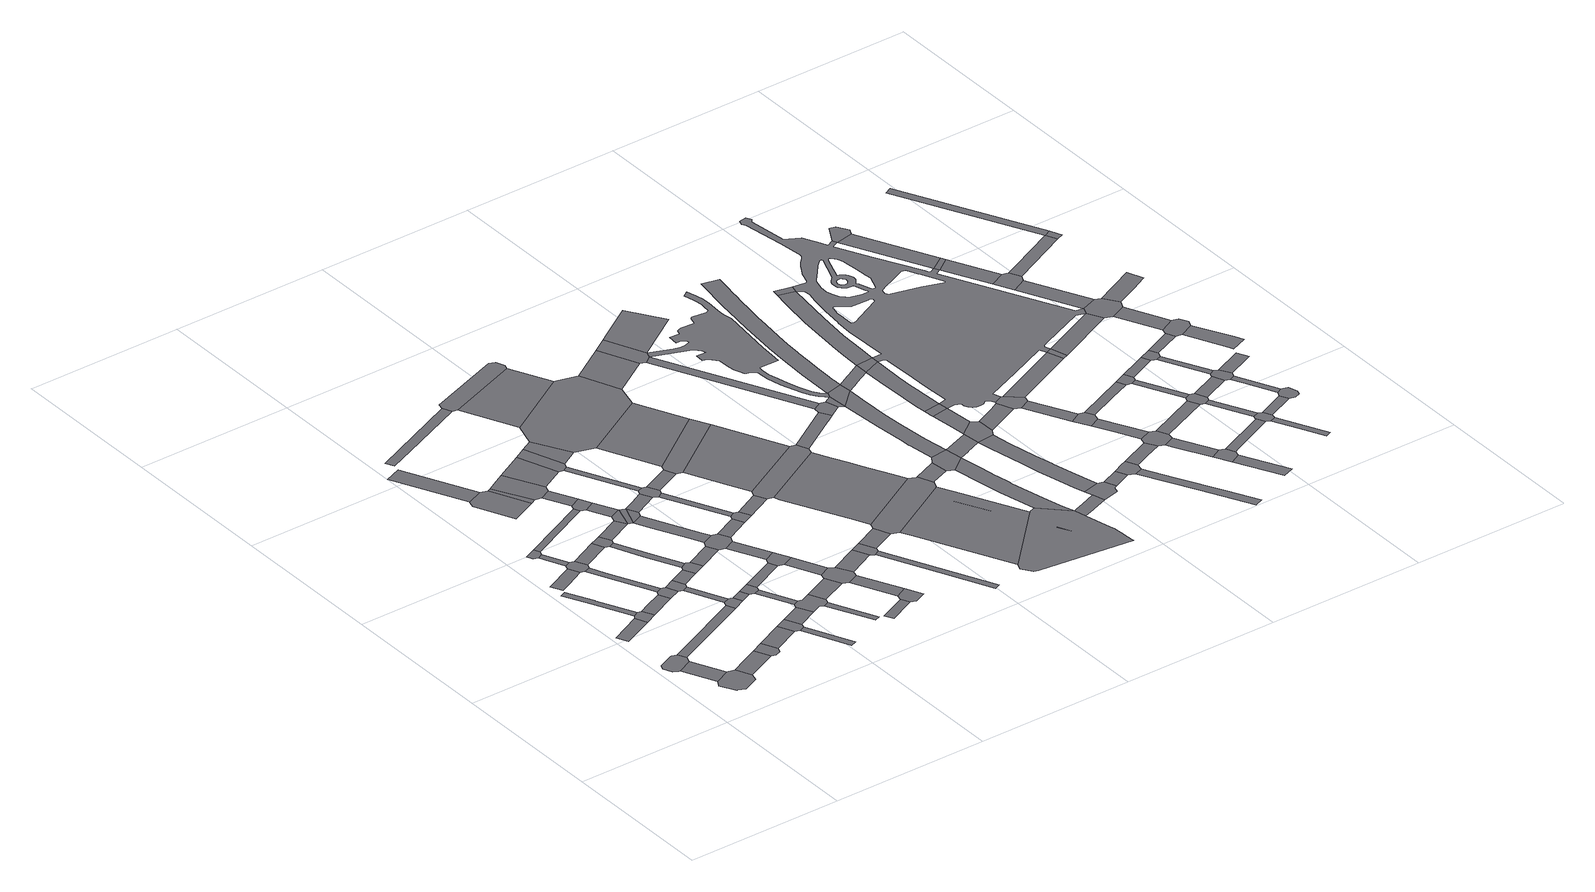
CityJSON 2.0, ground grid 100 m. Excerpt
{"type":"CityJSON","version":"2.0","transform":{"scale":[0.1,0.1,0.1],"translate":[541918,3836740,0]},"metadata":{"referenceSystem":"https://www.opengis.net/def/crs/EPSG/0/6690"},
"CityObjects":{
"road1":{"type":"Road","geometry":[{"type":"MultiSurface","lod":"1","boundaries":[[[0,1,2,3,4,5,6,7,8,9,10,11]]]}]},
"road2":{"type":"Road","attributes":{"RoadStructureAttribute.sectionType":"1"},"geometry":[{"type":"MultiSurface","lod":"1","boundaries":[[[8,7,12,13]]]}]},
"road3":{"type":"Road","geometry":[{"type":"MultiSurface","lod":"1","boundaries":[[[13,12,14,15,16,17,18,19,20,21,22,23]]]}]},
"road4":{"type":"Road","attributes":{"RoadStructureAttribute.sectionType":"1"},"geometry":[{"type":"MultiSurface","lod":"1","boundaries":[[[24,25,26,27]]]}]},
"road5":{"type":"Road","attributes":{"RoadStructureAttribute.sectionType":"1"},"geometry":[{"type":"MultiSurface","lod":"1","boundaries":[[[28,29,30,31,32,33,34]]]}]},
"road6":{"type":"Road","attributes":{"RoadStructureAttribute.sectionType":"1"},"geometry":[{"type":"MultiSurface","lod":"1","boundaries":[[[35,36,23,22,37]]]}]},
"road7":{"type":"Road","geometry":[{"type":"MultiSurface","lod":"1","boundaries":[[[34,33,38,39,24,27,40,41]]]}]},
"road8":{"type":"Road","attributes":{"RoadStructureAttribute.sectionType":"1"},"geometry":[{"type":"MultiSurface","lod":"1","boundaries":[[[42,43,44,45,46]]]}]},
"road9":{"type":"Road","attributes":{"RoadStructureAttribute.sectionType":"1"},"geometry":[{"type":"MultiSurface","lod":"1","boundaries":[[[47,48,11,10,49]]]}]},
"road10":{"type":"Road","geometry":[{"type":"MultiSurface","lod":"1","boundaries":[[[50,35,37,51,52,53,54]]]}]},
"road11":{"type":"Road","attributes":{"RoadStructureAttribute.sectionType":"1"},"geometry":[{"type":"MultiSurface","lod":"1","boundaries":[[[55,56,41,40,57]]]}]},
"road12":{"type":"Road","geometry":[{"type":"MultiSurface","lod":"1","boundaries":[[[58,59,60,61,62,63]]]}]},
"road13":{"type":"Road","attributes":{"RoadStructureAttribute.sectionType":"1"},"geometry":[{"type":"MultiSurface","lod":"1","boundaries":[[[62,61,64,65,66]]]}]},
"road14":{"type":"Road","geometry":[{"type":"MultiSurface","lod":"1","boundaries":[[[66,65,42,46,67,68,69,70]]]}]},
"road15":{"type":"Road","attributes":{"RoadStructureAttribute.sectionType":"1"},"geometry":[{"type":"MultiSurface","lod":"1","boundaries":[[[71,68,67,72,73,74]]]}]},
"road16":{"type":"Road","attributes":{"RoadStructureAttribute.sectionType":"1"},"geometry":[{"type":"MultiSurface","lod":"1","boundaries":[[[75,50,54,76]]]}]},
"road17":{"type":"Road","geometry":[{"type":"MultiSurface","lod":"1","boundaries":[[[74,73,77,78,55,57,79,80]]]}]},
"road18":{"type":"Road","attributes":{"RoadStructureAttribute.sectionType":"1"},"geometry":[{"type":"MultiSurface","lod":"1","boundaries":[[[81,70,69,82]]]}]},
"road19":{"type":"Road","geometry":[{"type":"MultiSurface","lod":"1","boundaries":[[[83,80,79,84,85,86,87]]]}]},
"road20":{"type":"Road","attributes":{"RoadStructureAttribute.sectionType":"1"},"geometry":[{"type":"MultiSurface","lod":"1","boundaries":[[[85,84,88,89]]]}]},
"road21":{"type":"Road","attributes":{"RoadStructureAttribute.sectionType":"1"},"geometry":[{"type":"MultiSurface","lod":"1","boundaries":[[[90,91,92,93]]]}]},
"road22":{"type":"Road","geometry":[{"type":"MultiSurface","lod":"1","boundaries":[[[94,75,76,95,96,97]]]}]},
"road23":{"type":"Road","geometry":[{"type":"MultiSurface","lod":"1","boundaries":[[[89,88,47,49,98,99]]]}]},
"road24":{"type":"Road","attributes":{"RoadStructureAttribute.sectionType":"1"},"geometry":[{"type":"MultiSurface","lod":"1","boundaries":[[[100,58,63,101,102,103]]]}]},
"road25":{"type":"Road","attributes":{"RoadStructureAttribute.sectionType":"1"},"geometry":[{"type":"MultiSurface","lod":"1","boundaries":[[[96,95,104,105]]]}]},
"road26":{"type":"Road","attributes":{"RoadStructureAttribute.sectionType":"1"},"geometry":[{"type":"MultiSurface","lod":"1","boundaries":[[[106,107,83,87,108,109]]]}]},
"road27":{"type":"Road","geometry":[{"type":"MultiSurface","lod":"1","boundaries":[[[110,93,92,111,112,113,114,115]]]}]},
"road28":{"type":"Road","geometry":[{"type":"MultiSurface","lod":"1","boundaries":[[[116,117,81,82,118,119,120]]]}]},
"road29":{"type":"Road","attributes":{"RoadStructureAttribute.sectionType":"1"},"geometry":[{"type":"MultiSurface","lod":"1","boundaries":[[[121,99,98,122]]]}]},
"road30":{"type":"Road","attributes":{"RoadStructureAttribute.sectionType":"1"},"geometry":[{"type":"MultiSurface","lod":"1","boundaries":[[[123,94,97,124]]]}]},
"road31":{"type":"Road","attributes":{"RoadStructureAttribute.sectionType":"1"},"geometry":[{"type":"MultiSurface","lod":"1","boundaries":[[[125,119,118,126,127,128]]]}]},
"road32":{"type":"Road","geometry":[{"type":"MultiSurface","lod":"1","boundaries":[[[129,128,127,130,106,109,131,132]]]}]},
"road33":{"type":"Road","geometry":[{"type":"MultiSurface","lod":"1","boundaries":[[[133,121,122,134,135,136]]]}]},
"road34":{"type":"Road","attributes":{"RoadStructureAttribute.sectionType":"1"},"geometry":[{"type":"MultiSurface","lod":"1","boundaries":[[[137,115,114,138]]]}]},
"road35":{"type":"Road","attributes":{"RoadStructureAttribute.sectionType":"1"},"geometry":[{"type":"MultiSurface","lod":"1","boundaries":[[[135,134,139,140]]]}]},
"road36":{"type":"Road","attributes":{"RoadStructureAttribute.sectionType":"1"},"geometry":[{"type":"MultiSurface","lod":"1","boundaries":[[[141,116,120,142]]]}]},
"road37":{"type":"Road","geometry":[{"type":"MultiSurface","lod":"1","boundaries":[[[143,144,137,138,145,146,147]]]}]},
"road38":{"type":"Road","geometry":[{"type":"MultiSurface","lod":"1","boundaries":[[[148,149,140,139,123,124,150,151,152,153]]]}]},
"road39":{"type":"Road","attributes":{"RoadStructureAttribute.sectionType":"1"},"geometry":[{"type":"MultiSurface","lod":"1","boundaries":[[[154,132,131,155]]]}]},
"road40":{"type":"Road","attributes":{"RoadStructureAttribute.sectionType":"1"},"geometry":[{"type":"MultiSurface","lod":"1","boundaries":[[[146,145,156,157]]]}]},
"road41":{"type":"Road","geometry":[{"type":"MultiSurface","lod":"1","boundaries":[[[157,156,100,103,158,159]]]}]},
"road42":{"type":"Road","attributes":{"RoadStructureAttribute.sectionType":"1"},"geometry":[{"type":"MultiSurface","lod":"1","boundaries":[[[152,151,160,161]]]}]},
"road43":{"type":"Road","attributes":{"RoadStructureAttribute.sectionType":"1"},"geometry":[{"type":"MultiSurface","lod":"1","boundaries":[[[162,133,136,163]]]}]},
"road44":{"type":"Road","geometry":[{"type":"MultiSurface","lod":"1","boundaries":[[[164,165,141,142]]]}]},
"road45":{"type":"Road","attributes":{"RoadStructureAttribute.sectionType":"1"},"geometry":[{"type":"MultiSurface","lod":"1","boundaries":[[[166,167,168,169,170]]]}]},
"road46":{"type":"Road","attributes":{"RoadStructureAttribute.sectionType":"1"},"geometry":[{"type":"MultiSurface","lod":"1","boundaries":[[[159,158,171,165,164]]]}]},
"road47":{"type":"Road","attributes":{"RoadStructureAttribute.sectionType":"1"},"geometry":[{"type":"MultiSurface","lod":"1","boundaries":[[[164,142,172,173]]]}]},
"road48":{"type":"Road","geometry":[{"type":"MultiSurface","lod":"1","boundaries":[[[173,172,174,175]]]}]},
"road49":{"type":"Road","attributes":{"RoadStructureAttribute.sectionType":"1"},"geometry":[{"type":"MultiSurface","lod":"1","boundaries":[[[176,143,147,177]]]}]},
"road50":{"type":"Road","attributes":{"RoadStructureAttribute.sectionType":"1"},"geometry":[{"type":"MultiSurface","lod":"1","boundaries":[[[178,174,172,179,180,181,182]]]}]},
"road51":{"type":"Road","attributes":{"RoadStructureAttribute.sectionType":"1"},"geometry":[{"type":"MultiSurface","lod":"1","boundaries":[[[183,184,148,153,185]]]}]},
"road52":{"type":"Road","geometry":[{"type":"MultiSurface","lod":"1","boundaries":[[[182,181,154,155,186,187,188,189,190]]]}]},
"road53":{"type":"Road","attributes":{"RoadStructureAttribute.sectionType":"1"},"geometry":[{"type":"MultiSurface","lod":"1","boundaries":[[[191,192,193,194,195]]]}]},
"road54":{"type":"Road","attributes":{"RoadStructureAttribute.sectionType":"1"},"geometry":[{"type":"MultiSurface","lod":"1","boundaries":[[[187,186,196,197]]]}]},
"road55":{"type":"Road","geometry":[{"type":"MultiSurface","lod":"1","boundaries":[[[197,196,162,163,198,199,200]]]}]},
"road56":{"type":"Road","attributes":{"RoadStructureAttribute.sectionType":"1"},"geometry":[{"type":"MultiSurface","lod":"1","boundaries":[[[201,202,173,175,203]]]}]},
"road57":{"type":"Road","attributes":{"RoadStructureAttribute.sectionType":"1"},"geometry":[{"type":"MultiSurface","lod":"1","boundaries":[[[200,199,204,205]]]}]},
"road58":{"type":"Road","geometry":[{"type":"MultiSurface","lod":"1","boundaries":[[[206,176,177,207,208,209,210]]]}]},
"road59":{"type":"Road","geometry":[{"type":"MultiSurface","lod":"1","boundaries":[[[205,204,183,185,211,212,213,214,215,216]]]}]},
"road60":{"type":"Road","attributes":{"RoadStructureAttribute.sectionType":"1"},"geometry":[{"type":"MultiSurface","lod":"1","boundaries":[[[208,207,217,218]]]}]},
"road61":{"type":"Road","attributes":{"RoadStructureAttribute.sectionType":"1"},"geometry":[{"type":"MultiSurface","lod":"1","boundaries":[[[219,220,221,190,189,222]]]}]},
"road62":{"type":"Road","attributes":{"RoadStructureAttribute.sectionType":"1"},"geometry":[{"type":"MultiSurface","lod":"1","boundaries":[[[212,211,223,224]]]}]},
"road63":{"type":"Road","geometry":[{"type":"MultiSurface","lod":"1","boundaries":[[[224,223,191,195,225,226]]]}]},
"road64":{"type":"Road","geometry":[{"type":"MultiSurface","lod":"1","boundaries":[[[218,217,227,228,201,203,229,230,231,232]]]}]},
"road65":{"type":"Road","attributes":{"RoadStructureAttribute.sectionType":"1"},"geometry":[{"type":"MultiSurface","lod":"1","boundaries":[[[233,206,210,234]]]}]},
"road66":{"type":"Road","attributes":{"RoadStructureAttribute.sectionType":"1"},"geometry":[{"type":"MultiSurface","lod":"1","boundaries":[[[230,229,235,236]]]}]},
"road67":{"type":"Road","attributes":{"RoadStructureAttribute.sectionType":"1"},"geometry":[{"type":"MultiSurface","lod":"1","boundaries":[[[237,216,215,238]]]}]},
"road68":{"type":"Road","geometry":[{"type":"MultiSurface","lod":"1","boundaries":[[[236,235,219,222,239,240]]]}]},
"road69":{"type":"Road","attributes":{"RoadStructureAttribute.sectionType":"1"},"geometry":[{"type":"MultiSurface","lod":"1","boundaries":[[[241,242,232,231,243,244]]]}]},
"road70":{"type":"Road","geometry":[{"type":"MultiSurface","lod":"1","boundaries":[[[245,237,238,246,247,248,249]]]}]},
"road71":{"type":"Road","attributes":{"RoadStructureAttribute.sectionType":"1"},"geometry":[{"type":"MultiSurface","lod":"1","boundaries":[[[250,240,239,251,252,253,254]]]}]},
"road72":{"type":"Road","geometry":[{"type":"MultiSurface","lod":"1","boundaries":[[[255,256,166,170,257,258,259,260,261]]]}]},
"road73":{"type":"Road","attributes":{"RoadStructureAttribute.sectionType":"1"},"geometry":[{"type":"MultiSurface","lod":"1","boundaries":[[[248,247,262,263,264]]]}]},
"road74":{"type":"Road","attributes":{"RoadStructureAttribute.sectionType":"1"},"geometry":[{"type":"MultiSurface","lod":"1","boundaries":[[[258,257,265,266]]]}]},
"road75":{"type":"Road","attributes":{"RoadStructureAttribute.sectionType":"1"},"geometry":[{"type":"MultiSurface","lod":"1","boundaries":[[[267,245,249,268,269]]]}]},
"road76":{"type":"Road","geometry":[{"type":"MultiSurface","lod":"1","boundaries":[[[266,265,233,234,270,271,272,273]]]}]},
"road77":{"type":"Road","attributes":{"RoadStructureAttribute.sectionType":"1"},"geometry":[{"type":"MultiSurface","lod":"1","boundaries":[[[271,270,274,275]]]}]},
"road78":{"type":"Road","geometry":[{"type":"MultiSurface","lod":"1","boundaries":[[[275,274,276,241,244,277,278]]]}]},
"road79":{"type":"Road","attributes":{"RoadStructureAttribute.sectionType":"1"},"geometry":[{"type":"MultiSurface","lod":"1","boundaries":[[[278,277,279,280,281,282]]]}]},
"road80":{"type":"Road","geometry":[{"type":"MultiSurface","lod":"1","boundaries":[[[282,281,250,254,283,284,285,286]]]}]},
"road81":{"type":"Road","geometry":[{"type":"MultiSurface","lod":"1","boundaries":[[[287,288,289,290,284,283,291,292,293,294]]]}]},
"road82":{"type":"Road","geometry":[{"type":"MultiSurface","lod":"1","boundaries":[[[295,294,293,267,269,296,297,298,299]]]}]},
"road83":{"type":"Road","geometry":[{"type":"MultiSurface","lod":"1","boundaries":[[[300,301,297,296,302,303],[304,305,306,307]]]}]},
"road84":{"type":"Road","attributes":{"RoadStructureAttribute.sectionType":"1"},"geometry":[{"type":"MultiSurface","lod":"1","boundaries":[[[308,273,272,309]]]}]},
"road85":{"type":"Road","geometry":[{"type":"MultiSurface","lod":"1","boundaries":[[[310,311,312,300,303,313,314,315,316,317,318,319,320,321,322,323,324],[325,326,327,328]]]}]},
"road86":{"type":"Road","attributes":{"RoadStructureAttribute.sectionType":"1"},"geometry":[{"type":"MultiSurface","lod":"1","boundaries":[[[329,286,285,330,331,332,333]]]}]},
"road87":{"type":"Road","geometry":[{"type":"MultiSurface","lod":"1","boundaries":[[[334,308,309,335,336,337]]]}]},
"road88":{"type":"Road","attributes":{"RoadStructureAttribute.sectionType":"1"},"geometry":[{"type":"MultiSurface","lod":"1","boundaries":[[[338,299,298,339,340]]]}]},
"road89":{"type":"Road","attributes":{"RoadStructureAttribute.sectionType":"1"},"geometry":[{"type":"MultiSurface","lod":"1","boundaries":[[[336,335,341,342]]]}]},
"road90":{"type":"Road","attributes":{"RoadStructureAttribute.sectionType":"1"},"geometry":[{"type":"MultiSurface","lod":"1","boundaries":[[[343,344,345,346,347,348,349,350,351,352,353,354,355,311,310]]]}]},
"road91":{"type":"Road","geometry":[{"type":"MultiSurface","lod":"1","boundaries":[[[356,357,358,338,340,352,351]]]}]},
"road92":{"type":"Road","geometry":[{"type":"MultiSurface","lod":"1","boundaries":[[[342,341,329,333,359,360,361]]]}]},
"road93":{"type":"Road","attributes":{"RoadStructureAttribute.sectionType":"1"},"geometry":[{"type":"MultiSurface","lod":"1","boundaries":[[[362,363,334,337,364]]]}]},
"road94":{"type":"Road","geometry":[{"type":"MultiSurface","lod":"1","boundaries":[[[365,366,367,310,324,368,369,370,371]]]}]},
"road95":{"type":"Road","geometry":[{"type":"MultiSurface","lod":"1","boundaries":[[[372,373,374,375,376,377,378,379,380,381,382,383,384,385,386,387,388,389,390,391,392,393,394,395,396,397,398,399,400,401,402,403,404,405,406,407,408,409,410,411,412,413,414,415,416,417,418,419,420,421,337,336,422,423,424,425,426,427,428,429,430,431,432,433,434,435,436,437,438,439,440,441,442,443,444,445,446,447,448,449]]]}]},
"road96":{"type":"Road","attributes":{"RoadStructureAttribute.sectionType":"1"},"geometry":[{"type":"MultiSurface","lod":"1","boundaries":[[[448,361,360,450]]]}]},
"road97":{"type":"Road","attributes":{"RoadStructureAttribute.sectionType":"1"},"geometry":[{"type":"MultiSurface","lod":"1","boundaries":[[[451,452,453,454,455,456,457,450,458,459,460,461,462,463,357,356]]]}]},
"road98":{"type":"Road","attributes":{"RoadStructureAttribute.sectionType":"1"},"geometry":[{"type":"MultiSurface","lod":"1","boundaries":[[[464,465,356,351,466,467,468]]]}]},
"road99":{"type":"Road","geometry":[{"type":"MultiSurface","lod":"1","boundaries":[[[469,449,448,450,457]]]}]},
"road100":{"type":"Road","geometry":[{"type":"MultiSurface","lod":"1","boundaries":[[[470,471,472,365,371,473,474,475,476]]]}]},
"road101":{"type":"Road","attributes":{"RoadStructureAttribute.sectionType":"1"},"geometry":[{"type":"MultiSurface","lod":"1","boundaries":[[[477,478,479,480,481,482,483,468,484,485,486,487,488,489,490,471,470]]]}]},
"road102":{"type":"Road","geometry":[{"type":"MultiSurface","lod":"1","boundaries":[[[491,492,464,468,483,493,494,495]]]}]},
"road103":{"type":"Road","attributes":{"RoadStructureAttribute.sectionType":"1"},"geometry":[{"type":"MultiSurface","lod":"1","boundaries":[[[496,497,498,499,492,491]]]}]},
"road104":{"type":"Road","attributes":{"RoadStructureAttribute.sectionType":"1"},"geometry":[{"type":"MultiSurface","lod":"1","boundaries":[[[500,501,502,469,457,503,504,505]]]}]},
"road105":{"type":"Road","geometry":[{"type":"MultiSurface","lod":"1","boundaries":[[[506,507,508,497,496]]]}]},
"road106":{"type":"Road","attributes":{"RoadStructureAttribute.sectionType":"1"},"geometry":[{"type":"MultiSurface","lod":"1","boundaries":[[[509,476,475,510]]]}]},
"road107":{"type":"Road","geometry":[{"type":"MultiSurface","lod":"1","boundaries":[[[511,512,513,514,515,516,517,518,505,519,520,521,522,507,506]]]}]},
"road108":{"type":"Road","attributes":{"RoadStructureAttribute.sectionType":"1"},"geometry":[{"type":"MultiSurface","lod":"1","boundaries":[[[523,524,525,526,527,528,529,530,531,449,469,532,533,534,535,536,537,538,539,540,541,542,543,544,545,546,547,548,549,550,551]]]}]},
"road109":{"type":"Road","geometry":[{"type":"MultiSurface","lod":"1","boundaries":[[[552,553,509,510,554,555,556,557]]]}]},
"road110":{"type":"Road","geometry":[{"type":"MultiSurface","lod":"1","boundaries":[[[558,500,505,518]]]}]},
"road111":{"type":"Road","attributes":{"RoadStructureAttribute.sectionType":"1"},"geometry":[{"type":"MultiSurface","lod":"1","boundaries":[[[559,560,495,494,561,562]]]}]},
"road112":{"type":"Road","attributes":{"RoadStructureAttribute.sectionType":"1"},"geometry":[{"type":"MultiSurface","lod":"1","boundaries":[[[563,564,556,555,565,566,567]]]}]},
"road113":{"type":"Road","attributes":{"RoadStructureAttribute.sectionType":"1"},"geometry":[{"type":"MultiSurface","lod":"1","boundaries":[[[568,552,557,569,570,571]]]}]},
"road114":{"type":"Road","geometry":[{"type":"MultiSurface","lod":"1","boundaries":[[[572,573,559,562,574,575,576,577,578,579]]]}]},
"road115":{"type":"Road","geometry":[{"type":"MultiSurface","lod":"1","boundaries":[[[580,581,582,583,584,585,586,587,588,500,558,589,590,591,592,593]]]}]},
"road116":{"type":"Road","attributes":{"RoadStructureAttribute.sectionType":"1"},"geometry":[{"type":"MultiSurface","lod":"1","boundaries":[[[575,574,594,595]]]}]},
"road117":{"type":"Road","geometry":[{"type":"MultiSurface","lod":"1","boundaries":[[[595,594,596,597,598,599]]]}]},
"road118":{"type":"Road","attributes":{"RoadStructureAttribute.sectionType":"1"},"geometry":[{"type":"MultiSurface","lod":"1","boundaries":[[[597,596,600,601,602]]]}]},
"road119":{"type":"Road","geometry":[{"type":"MultiSurface","lod":"1","boundaries":[[[602,601,603,568,571,604,605,606,607]]]}]},
"road120":{"type":"Road","geometry":[{"type":"MultiSurface","lod":"1","boundaries":[[[608,609,580,593,610]]]}]},
"road121":{"type":"Road","attributes":{"RoadStructureAttribute.sectionType":"1"},"geometry":[{"type":"MultiSurface","lod":"1","boundaries":[[[605,604,611,612,613]]]}]},
"road122":{"type":"Road","geometry":[{"type":"MultiSurface","lod":"1","boundaries":[[[613,612,614,615,616,617]]]}]},
"road123":{"type":"Road","attributes":{"RoadStructureAttribute.sectionType":"1"},"geometry":[{"type":"MultiSurface","lod":"1","boundaries":[[[618,579,578,619]]]}]},
"road124":{"type":"Road","attributes":{"RoadStructureAttribute.sectionType":"1"},"geometry":[{"type":"MultiSurface","lod":"1","boundaries":[[[615,614,620,621]]]}]},
"road125":{"type":"Road","attributes":{"RoadStructureAttribute.sectionType":"1"},"geometry":[{"type":"MultiSurface","lod":"1","boundaries":[[[622,599,598,623,624]]]}]},
"road126":{"type":"Road","attributes":{"RoadStructureAttribute.sectionType":"1"},"geometry":[{"type":"MultiSurface","lod":"1","boundaries":[[[625,607,606,626]]]}]},
"road127":{"type":"Road","attributes":{"RoadStructureAttribute.sectionType":"1"},"geometry":[{"type":"MultiSurface","lod":"1","boundaries":[[[627,617,616,628,629]]]}]},
"road128":{"type":"Road","geometry":[{"type":"MultiSurface","lod":"1","boundaries":[[[630,618,619,631]]]}]},
"road129":{"type":"Road","geometry":[{"type":"MultiSurface","lod":"1","boundaries":[[[632,633,622,624,634,635,636,637]]]}]},
"road130":{"type":"Road","attributes":{"RoadStructureAttribute.sectionType":"1"},"geometry":[{"type":"MultiSurface","lod":"1","boundaries":[[[638,635,634,639,640,641]]]}]},
"road131":{"type":"Road","geometry":[{"type":"MultiSurface","lod":"1","boundaries":[[[642,643,644,645,646,647,648,649,650,651,652,653,654,655,656,657,658,659,660,661,662,663,610,593,664,665,666,667,668,669,670,671,672,673,558,518,674,675,676,677,678,506,496,679,680,681,682,683,684,685,686,687,688,689,573,572,690,691,692,618,630,693,694,695,696,697,698,699,700,701,702,703,704,705,706,707,708,709,710,711,712,713,714,715],[716,717,718,719,720,721,722,723,724,725,726,727,728,729,730,731,732,733,734,735,736,737],[738,739,740,741,742,743,744,745,746,747,748,749,750,751,752,753,754,755,756,757,758,759,760,761,762],[763,764,765,766,767,768,769,770,771,772,773,774,775,776,777,778,779,780,781,782,783,784,785,786,787,788,789,790,791,792],[793,794,795,796,797,798,799,800,801,802,803,804,805,806,807,808,809,810,811,812,813,814,815,816,817,818,819,820,821,822,823,824,825,826,827,828,829,830,831,832,833],[834,835,836,837,838,839,840,841,842,843,844,845,846,847,848,849,850,851,852,853,854,855,856]]]}]},
"road132":{"type":"Road","geometry":[{"type":"MultiSurface","lod":"1","boundaries":[[[641,640,625,626,857,858,859,860]]]}]},
"road133":{"type":"Road","attributes":{"RoadStructureAttribute.sectionType":"1"},"geometry":[{"type":"MultiSurface","lod":"1","boundaries":[[[858,857,861,862,863]]]}]},
"road134":{"type":"Road","attributes":{"RoadStructureAttribute.sectionType":"1"},"geometry":[{"type":"MultiSurface","lod":"1","boundaries":[[[864,865,632,637,866,867]]]}]},
"road135":{"type":"Road","geometry":[{"type":"MultiSurface","lod":"1","boundaries":[[[863,862,868,627,629,869,870,871,872]]]}]},
"road136":{"type":"Road","attributes":{"RoadStructureAttribute.sectionType":"1"},"geometry":[{"type":"MultiSurface","lod":"1","boundaries":[[[870,869,873,874,875]]]}]},
"road137":{"type":"Road","attributes":{"RoadStructureAttribute.sectionType":"1"},"geometry":[{"type":"MultiSurface","lod":"1","boundaries":[[[876,860,859,877,878]]]}]},
"road138":{"type":"Road","geometry":[{"type":"MultiSurface","lod":"1","boundaries":[[[697,630,631,879,880]]]}]},
"road139":{"type":"Road","geometry":[{"type":"MultiSurface","lod":"1","boundaries":[[[881,714,713,882,883,884]]]}]},
"road140":{"type":"Road","geometry":[{"type":"MultiSurface","lod":"1","boundaries":[[[885,864,867,886,887,888,889,890]]]}]},
"road141":{"type":"Road","attributes":{"RoadStructureAttribute.sectionType":"1"},"geometry":[{"type":"MultiSurface","lod":"1","boundaries":[[[891,872,871,892]]]}]},
"road142":{"type":"Road","geometry":[{"type":"MultiSurface","lod":"1","boundaries":[[[893,882,713,705,894]]]}]},
"road143":{"type":"Road","attributes":{"RoadStructureAttribute.sectionType":"1"},"geometry":[{"type":"MultiSurface","lod":"1","boundaries":[[[889,888,895,896]]]}]},
"road144":{"type":"Road","geometry":[{"type":"MultiSurface","lod":"1","boundaries":[[[894,705,704,897]]]}]},
"road145":{"type":"Road","geometry":[{"type":"MultiSurface","lod":"1","boundaries":[[[896,895,898,876,878,899,900,901,902,903]]]}]},
"road146":{"type":"Road","attributes":{"RoadStructureAttribute.sectionType":"1"},"geometry":[{"type":"MultiSurface","lod":"1","boundaries":[[[897,704,904,905]]]}]},
"road147":{"type":"Road","attributes":{"RoadStructureAttribute.sectionType":"1"},"geometry":[{"type":"MultiSurface","lod":"1","boundaries":[[[900,899,906,907,908]]]}]},
"road148":{"type":"Road","geometry":[{"type":"MultiSurface","lod":"1","boundaries":[[[909,910,908,907,911,891,892,912,913,914,915,916]]]}]},
"road149":{"type":"Road","attributes":{"RoadStructureAttribute.sectionType":"1"},"geometry":[{"type":"MultiSurface","lod":"1","boundaries":[[[917,918,885,890,919]]]}]},
"road150":{"type":"Road","geometry":[{"type":"MultiSurface","lod":"1","boundaries":[[[905,904,920,921,922,923,924]]]}]},
"road151":{"type":"Road","attributes":{"RoadStructureAttribute.sectionType":"1"},"geometry":[{"type":"MultiSurface","lod":"1","boundaries":[[[921,920,925,698,926]]]}]},
"road152":{"type":"Road","attributes":{"RoadStructureAttribute.sectionType":"1"},"geometry":[{"type":"MultiSurface","lod":"1","boundaries":[[[927,903,902,928,929]]]}]},
"road153":{"type":"Road","geometry":[{"type":"MultiSurface","lod":"1","boundaries":[[[926,698,697,880,930,931,932,933]]]}]},
"road154":{"type":"Road","attributes":{"RoadStructureAttribute.sectionType":"1"},"geometry":[{"type":"MultiSurface","lod":"1","boundaries":[[[934,931,930,935,936]]]}]},
"road155":{"type":"Road","geometry":[{"type":"MultiSurface","lod":"1","boundaries":[[[936,935,917,919,937,938,939,940]]]}]},
"road156":{"type":"Road","attributes":{"RoadStructureAttribute.sectionType":"1"},"geometry":[{"type":"MultiSurface","lod":"1","boundaries":[[[941,942,943,944,938,937,945,946,947]]]}]},
"road157":{"type":"Road","attributes":{"RoadStructureAttribute.sectionType":"1"},"geometry":[{"type":"MultiSurface","lod":"1","boundaries":[[[948,949,924,923,950]]]}]},
"road158":{"type":"Road","attributes":{"RoadStructureAttribute.sectionType":"1"},"geometry":[{"type":"MultiSurface","lod":"1","boundaries":[[[951,952,953,954,955,933,932,956,957,958,959]]]}]},
"road159":{"type":"Road","attributes":{"RoadStructureAttribute.sectionType":"1"},"geometry":[{"type":"MultiSurface","lod":"1","boundaries":[[[960,961,948,962]]]}]},
"road160":{"type":"Road","geometry":[{"type":"MultiSurface","lod":"1","boundaries":[[[962,948,950,963]]]}]}
},
"vertices":[
[165,719,0],[158,721,0],[59,674,0],[47,645,0],[46,643,0],[71,588,0],[102,573,0],[110,570,0],[209,618,0],[211,624,0],[222,658,0],[196,711,0],
[210,362,0],[309,410,0],
[191,327,0],[187,320,0],[239,223,0],[246,226,0],[287,206,0],[288,204,0],[388,250,0],[389,253,0],[402,299,0],[358,398,0],
[233,1144,0],[32,1050,0],[66,981,0],[266,1073,0],
[169,1418,0],[167,1423,0],[86,1589,0],[49,1572,0],[131,1405,0],[247,1168,0],[281,1187,0],
[554,490,0],[454,444,0],[600,391,0],
[248,1167,0],[234,1145,0],[341,1107,0],[307,1180,0],
[243,1769,0],[58,1681,0],[91,1609,0],[156,1640,0],[277,1698,0],
[712,948,0],[286,752,0],[737,894,0],
[630,526,0],[627,381,0],[663,397,0],[673,419,0],[676,427,0],
[481,1259,0],[368,1208,0],[513,1186,0],
[211,2034,0],[138,2000,0],[154,1965,0],[183,1954,0],[217,1974,0],[228,1997,0],
[201,1915,0],[254,1799,0],[291,1816,0],
[302,1690,0],[342,1703,0],[353,1733,0],[321,1807,0],
[383,1612,0],[338,1612,0],[494,1284,0],[530,1302,0],
[809,609,0],[855,511,0],
[483,1264,0],[482,1262,0],[590,1222,0],[561,1295,0],
[504,1892,0],[538,1821,0],
[630,1328,0],[616,1211,0],[652,1228,0],[662,1253,0],[662,1255,0],
[723,977,0],[761,993,0],
[106,3129,0],[5,3090,0],[225,2634,0],[327,2679,0],
[882,643,0],[883,499,0],[920,515,0],[928,544,0],
[814,929,0],[789,983,0],
[637,2233,0],[487,2119,0],[543,2145,0],[655,2197,0],
[1018,210,0],[1056,225,0],
[741,1379,0],[724,1372,0],[758,1299,0],[775,1307,0],
[329,2678,0],[224,2631,0],[211,2589,0],[325,2345,0],[487,2418,0],[375,2663,0],
[575,1926,0],[542,1910,0],[565,1811,0],[602,1827,0],[609,1853,0],
[858,1015,0],[883,961,0],
[1008,702,0],[1055,604,0],
[699,1615,0],[651,1615,0],[753,1404,0],[791,1426,0],
[795,1425,0],[754,1402,0],[854,1344,0],[820,1417,0],
[932,1049,0],[911,949,0],[948,965,0],[957,994,0],
[395,2674,0],[523,2435,0],
[1017,730,0],[1053,749,0],
[742,2004,0],[782,1935,0],
[524,2743,0],[441,2699,0],[565,2430,0],[637,2465,0],[650,2504,0],
[1138,764,0],[1082,738,0],[1112,631,0],[1140,621,0],[1176,636,0],[1186,666,0],
[984,1494,0],[1019,1421,0],
[646,2264,0],[718,2299,0],
[686,2186,0],[756,2221,0],
[1277,334,0],[1312,349,0],
[1156,1152,0],[1179,1097,0],
[827,2077,0],[755,2044,0],
[676,3480,0],[92,3227,0],[118,3173,0],[279,3242,0],[704,3425,0],
[705,2146,0],
[813,1924,0],[866,2062,0],
[886,1956,0],[899,1990,0],
[704,2840,0],[798,2584,0],
[1048,1619,0],[860,1826,0],[959,1618,0],[1003,1531,0],[1076,1565,0],
[1307,842,0],[1185,786,0],[1356,743,0],
[1060,1411,0],[1133,1446,0],[1143,1469,0],[1148,1481,0],[1116,1555,0],
[1512,419,0],[1338,338,0],[1366,285,0],[1512,354,0],[1537,366,0],
[1168,1187,0],[1241,1223,0],
[1180,1096,0],[1217,1085,0],[1290,1120,0],
[1018,2135,0],[932,2093,0],[1053,2064,0],
[1316,879,0],[1389,916,0],
[779,2880,0],[828,2576,0],[860,2596,0],[862,2601,0],[872,2626,0],
[1391,727,0],[1466,761,0],[1473,787,0],[1474,793,0],[1476,799,0],[1423,896,0],
[1030,2164,0],[1064,2178,0],
[1269,1627,0],[1260,1622,0],[1257,1621,0],[1303,1557,0],
[1522,458,0],[1595,494,0],
[1574,353,0],[1647,388,0],
[1029,2163,0],[1024,2150,0],[1084,2050,0],[1117,2072,0],[1128,2099,0],[1093,2170,0],
[856,2921,0],[983,2689,0],
[1278,1655,0],[1311,1674,0],
[1602,979,0],[1648,880,0],
[1375,1592,0],[1340,1663,0],
[1270,2252,0],[1236,2236,0],[1243,2152,0],[1298,2177,0],
[1673,1012,0],[1674,865,0],[1676,865,0],[1712,884,0],[1719,913,0],
[1507,1746,0],[1439,1623,0],[1444,1625,0],[1456,1631,0],[1543,1672,0],
[1156,3692,0],[685,3519,0],[735,3416,0],[1203,3591,0],[1207,3600,0],[1215,3622,0],[1192,3677,0],
[1847,508,0],[1998,194,0],[2034,210,0],
[899,3071,0],[1330,3329,0],
[1829,1085,0],[1738,922,0],[1871,984,0],
[1108,2650,0],[1541,2895,0],[1579,3041,0],[1473,3291,0],
[1283,2286,0],[1695,2579,0],
[1278,2272,0],[1338,2168,0],[1752,2463,0],
[1345,2153,0],[1463,1906,0],[1522,1783,0],[1965,2025,0],
[1580,1663,0],[2021,1905,0],[2033,1942,0],[2001,2014,0],
[2239,1463,0],[2154,1630,0],[2123,1697,0],[2076,1795,0],[1597,1624,0],[1786,1241,0],[1843,1126,0],[2284,1373,0],
[2330,1352,0],[1920,964,0],[2358,1211,0],[2376,1254,0],[2335,1354,0],
[2612,697,0],[2406,1115,0],[1952,898,0],[2238,313,0],[2347,1032,0],[2348,1033,0],[2450,837,0],[2449,837,0],
[1705,3441,0],[1816,3191,0],
[2814,557,0],[2657,718,0],[2652,716,0],[2224,270,0],[2268,205,0],[2296,197,0],[2893,125,0],[2891,138,0],[2890,153,0],[2888,173,0],[2884,230,0],[2882,252,0],[2880,284,0],[2874,313,0],[2834,480,0],[2678,408,0],[2677,407,0],[2639,484,0],[2640,485,0],
[2299,2203,0],[2260,2084,0],[2284,2099,0],[2286,2100,0],[2342,2135,0],
[1801,3503,0],[1851,3179,0],[1899,3214,0],[1912,3253,0],
[2486,1419,0],[2380,1261,0],[2500,1308,0],
[2305,2245,0],[2357,2273,0],
[2792,636,0],[2765,737,0],[2717,954,0],[2707,998,0],[2706,1001,0],[2689,1098,0],[2687,1109,0],[2670,1213,0],[2646,1364,0],[2546,1286,0],[2577,1088,0],[2602,956,0],[2617,884,0],
[2626,1476,0],[2517,1465,0],[2491,1426,0],
[2387,2163,0],[2419,2183,0],[2395,2263,0],
[2067,3675,0],[1837,3526,0],[2214,3451,0],
[2991,627,0],[2896,589,0],[2836,566,0],[2838,482,0],[2904,507,0],[2919,512,0],[3014,548,0],
[2439,2340,0],[2421,2360,0],[2396,2399,0],[2368,2472,0],[2345,2546,0],[2329,2614,0],[2313,2679,0],[2310,2733,0],[2313,2756,0],[2320,2761,0],[2441,2756,0],[2443,2791,0],[2452,2914,0],[2493,3253,0],[2487,3283,0],[2483,3313,0],[2481,3342,0],[2484,3390,0],[2488,3453,0],[2488,3505,0],[2477,3552,0],[2460,3612,0],[2425,3589,0],[2442,3520,0],[2448,3462,0],[2446,3430,0],[2442,3396,0],[2437,3388,0],[2423,3384,0],[2329,3393,0],[2320,3390,0],[2314,3380,0],[2305,3340,0],[2298,3334,0],[2289,3334,0],[2216,3342,0],[2199,3338,0],[2184,3330,0],[2176,3318,0],[2172,3296,0],[2108,3302,0],[2102,3237,0],[2135,3234,0],[2148,3229,0],[2157,3219,0],[2161,3208,0],[2161,3197,0],[2128,3188,0],[2093,3189,0],[2056,3197,0],[2081,3143,0],[2130,3124,0],[2153,3103,0],[2168,3086,0],[2175,3061,0],[2112,3062,0],[2110,3009,0],[2137,2998,0],[2156,2981,0],[2170,2964,0],[2180,2946,0],[2185,2871,0],[2191,2826,0],[2203,2788,0],[2213,2767,0],[2225,2758,0],[2248,2748,0],[2264,2740,0],[2275,2722,0],[2276,2708,0],[2281,2641,0],[2302,2553,0],[2348,2419,0],[2371,2372,0],[2397,2332,0],[2422,2307,0],[2443,2290,0],[2455,2328,0],
[2453,2165,0],
[2602,1634,0],[2585,1843,0],[2576,1971,0],[2572,2052,0],[2569,2161,0],[2569,2165,0],[2567,2271,0],[2453,2164,0],[2459,2090,0],[2472,1895,0],[2488,1707,0],[2494,1635,0],[2495,1633,0],
[2803,1544,0],[2693,1502,0],[2713,1390,0],[2714,1391,0],[2813,1430,0],
[2563,2356,0],
[3084,708,0],[2977,678,0],[2984,653,0],[3120,575,0],[3131,611,0],[3155,622,0],[3122,696,0],
[3038,879,0],[3008,1012,0],[3007,1017,0],[2981,1133,0],[2961,1232,0],[2942,1322,0],[2925,1442,0],[2817,1407,0],[2829,1344,0],[2845,1259,0],[2874,1116,0],[2898,994,0],[2931,853,0],[2958,744,0],
[2903,1622,0],[2803,1548,0],[2933,1457,0],[2947,1482,0],[2948,1599,0],
[2885,1810,0],[2775,1791,0],[2785,1700,0],[2794,1636,0],
[2753,2458,0],[2660,2408,0],[2646,2401,0],[2645,2313,0],[2646,2313,0],[2752,2370,0],
[2880,1872,0],[2769,1861,0],[2773,1805,0],
[3236,746,0],[3268,672,0],
[2877,1909,0],[2872,1992,0],[2869,2064,0],[2866,2145,0],[2865,2168,0],[2865,2202,0],[2866,2402,0],[2867,2417,0],[2755,2196,0],[2756,2167,0],[2760,2038,0],[2765,1929,0],
[2573,3633,0],[2532,3371,0],[2523,3316,0],[2510,3214,0],[2500,3122,0],[2475,2886,0],[2465,2745,0],[2458,2586,0],[2457,2561,0],[2563,2358,0],[2562,2408,0],[2563,2412,0],[2565,2475,0],[2566,2550,0],[2570,2646,0],[2573,2747,0],[2574,2762,0],[2581,2855,0],[2590,2955,0],[2605,3085,0],[2611,3138,0],[2616,3174,0],[2624,3226,0],[2631,3283,0],[2639,3348,0],[2652,3429,0],[2654,3442,0],[2668,3527,0],[2681,3608,0],
[3341,793,0],[3306,777,0],[3307,657,0],[3310,656,0],[3365,680,0],[3373,720,0],
[2868,2466,0],
[3131,1686,0],[3072,1653,0],[3062,1534,0],[3173,1583,0],
[3606,214,0],[3462,492,0],[3486,316,0],[3646,6,0],[3702,28,0],
[3537,879,0],[3389,726,0],[3470,762,0],[3580,810,0],
[3193,1725,0],[3135,1697,0],[3211,1567,0],[3283,1603,0],[3291,1631,0],[3292,1634,0],[3293,1641,0],[3204,1719,0],
[2836,3285,0],[2822,3208,0],[2809,3118,0],[2798,3038,0],[2789,2970,0],[2782,2899,0],[2773,2797,0],[2765,2691,0],[2759,2582,0],[2872,2581,0],[2877,2743,0],[2900,2951,0],[2925,3153,0],[2942,3258,0],
[3354,1292,0],[3425,1329,0],
[3408,1189,0],[3480,1226,0],[3491,1266,0],[3462,1320,0],
[3475,1062,0],[3549,920,0],[3623,950,0],
[3538,883,0],[3615,793,0],[3689,823,0],[3695,863,0],[3661,934,0],
[2844,3332,0],[2840,3308,0],[2951,3306,0],
[3642,743,0],[3749,538,0],[3819,575,0],
[3804,432,0],[3875,470,0],[3882,505,0],[3858,561,0],
[3668,1931,0],[3700,1827,0],
[3952,149,0],[4025,180,0],
[3789,1465,0],[3676,1349,0],[3814,1408,0],
[3980,1075,0],[4016,1003,0],
[4173,702,0],[3907,516,0],[4199,648,0],
[3703,1947,0],[3736,1843,0],
[3868,1500,0],[3850,1492,0],[3844,1400,0],[3882,1416,0],[3888,1432,0],[3893,1443,0],
[3980,1223,0],[3930,1227,0],[3993,1102,0],[4030,1121,0],
[3343,3569,0],[3293,3668,0],[3205,3720,0],[3175,3967,0],[3189,3987,0],[3173,4019,0],[3123,4009,0],[3113,3978,0],[3130,3956,0],[3166,3697,0],[3182,3559,0],[3182,3542,0],[3180,3522,0],[3172,3509,0],[3150,3487,0],[3141,3476,0],[3118,3449,0],[3082,3386,0],[3076,3376,0],[3052,3306,0],[3042,3293,0],[3035,3291,0],[2973,3235,0],[2980,3222,0],[2983,3185,0],[2969,3122,0],[2960,3071,0],[2948,2995,0],[2934,2865,0],[2934,2862,0],[2927,2752,0],[2933,2467,0],[2906,2414,0],[2918,2405,0],[2924,2169,0],[2927,2052,0],[2934,1885,0],[2939,1817,0],[2974,1800,0],[2974,1798,0],[2977,1773,0],[2987,1750,0],[3003,1733,0],[3025,1723,0],[3050,1721,0],[3073,1726,0],[3092,1741,0],[3123,1727,0],[3172,1775,0],[3400,1872,0],[3647,1977,0],[3690,1985,0],[3695,1997,0],[3737,2015,0],[4018,2136,0],[4076,2117,0],[4095,2164,0],[4043,2176,0],[4041,2180,0],[3750,2762,0],[3668,2927,0],[3668,2937,0],[3702,2954,0],[3685,2988,0],[3655,2972,0],[3643,2974,0],[3634,2992,0],[3629,3000,0],[3489,3277,0],[3380,3491,0],[3380,3496,0],[3422,3517,0],[3409,3544,0],[3365,3524,0],[3220,3205,0],[3228,3195,0],[3229,3193,0],[3231,3187,0],[3231,3177,0],[3228,3167,0],[3221,3160,0],[3213,3152,0],[3201,3152,0],[3193,3154,0],[3191,3155,0],[3188,3156,0],[3181,3160,0],[3176,3167,0],[3173,3177,0],[3173,3187,0],[3178,3197,0],[3183,3205,0],[3187,3207,0],[3193,3210,0],[3203,3210,0],[3210,3210,0],[3022,2998,0],[3077,2957,0],[3082,2954,0],[3085,2951,0],[3210,2947,0],[3213,2947,0],[3220,2945,0],[3226,2940,0],[3228,2935,0],[3228,2928,0],[3228,2924,0],[3228,2923,0],[3223,2917,0],[3070,2841,0],[3019,2815,0],[3007,2813,0],[2992,2820,0],[2989,2830,0],[2989,2883,0],[2989,2888,0],[2988,2940,0],[3000,2993,0],[3001,2995,0],[3005,3003,0],[3015,3005,0],[3220,3252,0],[3242,3311,0],[3276,3400,0],[3283,3410,0],[3291,3411,0],[3306,3393,0],[3317,3377,0],[3321,3371,0],[3329,3343,0],[3338,3234,0],[3343,3166,0],[3344,3156,0],[3349,3119,0],[3315,3031,0],[3310,3023,0],[3307,3023,0],[3300,3023,0],[3290,3028,0],[3289,3030,0],[3287,3041,0],[3259,3115,0],[3255,3124,0],[3261,3130,0],[3276,3153,0],[3281,3178,0],[3276,3200,0],[3275,3203,0],[3271,3211,0],[3263,3225,0],[3245,3243,0],[3081,3116,0],[3073,3151,0],[3078,3206,0],[3087,3249,0],[3095,3269,0],[3105,3284,0],[3127,3310,0],[3186,3380,0],[3195,3388,0],[3218,3412,0],[3233,3427,0],[3246,3428,0],[3248,3420,0],[3220,3346,0],[3192,3272,0],[3185,3252,0],[3173,3242,0],[3169,3238,0],[3155,3224,0],[3145,3204,0],[3141,3179,0],[3146,3154,0],[3159,3134,0],[3170,3123,0],[3176,3117,0],[3179,3116,0],[3197,3111,0],[3201,3110,0],[3224,3110,0],[3229,3100,0],[3248,3045,0],[3255,3025,0],[3257,3015,0],[3255,3015,0],[3212,3015,0],[3172,3022,0],[3147,3032,0],[3139,3037,0],[3126,3045,0],[3124,3046,0],[3102,3074,0],[3517,3065,0],[3527,3070,0],[3539,3068,0],[3549,3061,0],[3587,2985,0],[3589,2980,0],[3651,2854,0],[3654,2847,0],[3649,2839,0],[3647,2839,0],[3636,2839,0],[3513,2878,0],[3476,2890,0],[3338,2924,0],[3333,2926,0],[3326,2934,0],[3325,2935,0],[3320,2946,0],[3320,2956,0],[3323,2968,0],[3328,2979,0],[3372,2999,0],[3438,3029,0],
[4046,996,0],[4083,1012,0],[4091,1038,0],[4058,1110,0],
[4125,834,0],[4178,732,0],[4217,747,0],
[4046,1579,0],[3999,1558,0],[4005,1494,0],[4071,1523,0],
[4174,710,0],[4226,637,0],[4264,652,0],[4268,680,0],[4242,734,0],
[4303,480,0],[4378,330,0],[4416,347,0],
[4241,1190,0],[4119,1050,0],[4272,1118,0],
[4125,2020,0],[4129,2022,0],
[3474,3657,0],[3535,3538,0],[3552,3575,0],[3510,3645,0],
[4123,1613,0],[4088,1517,0],[4101,1513,0],[4102,1511,0],[4137,1527,0],[4147,1558,0],
[4414,810,0],[4444,758,0],
[3772,3059,0],[3777,3049,0],
[4247,1218,0],[4282,1235,0],
[3791,3020,0],
[4241,1193,0],[4302,1106,0],[4337,1124,0],[4342,1137,0],[4349,1153,0],[4308,1222,0],
[3846,2664,0],[3945,2713,0],
[4338,1032,0],[4430,847,0],[4465,864,0],
[4498,852,0],[4493,854,0],[4420,824,0],[4480,747,0],[4515,762,0],[4520,779,0],[4523,790,0],[4506,849,0],
[4300,1693,0],[4207,1650,0],[4327,1637,0],
[3906,2545,0],[4003,2593,0],[4013,2615,0],[4019,2629,0],[3985,2700,0],
[4087,2180,0],[4196,2205,0],
[4489,1301,0],[4495,1216,0],[4526,1230,0],
[4175,2004,0],[4276,2048,0],[4296,2096,0],[4236,2188,0],
[4387,1818,0],[4310,1731,0],[4406,1779,0],
[4366,1628,0],[4458,1673,0],[4475,1711,0],[4447,1765,0],
[4581,1440,0],[4491,1611,0],[4468,1653,0],[4467,1655,0],[4493,1368,0],[4505,1342,0],[4609,1385,0],
[4373,2884,0],[4065,2738,0],[4407,2813,0],
[4504,2316,0],[4484,2306,0],[4408,2269,0],[4340,2238,0],[4242,2191,0],[4438,2161,0],[4484,2184,0],[4485,2184,0],[4545,2215,0],
[3985,3778,0],[3940,3757,0],[4419,2906,0],
[4453,2834,0]
]}
